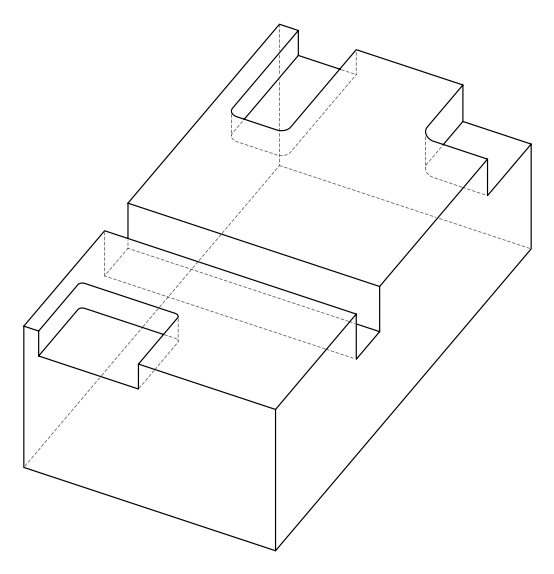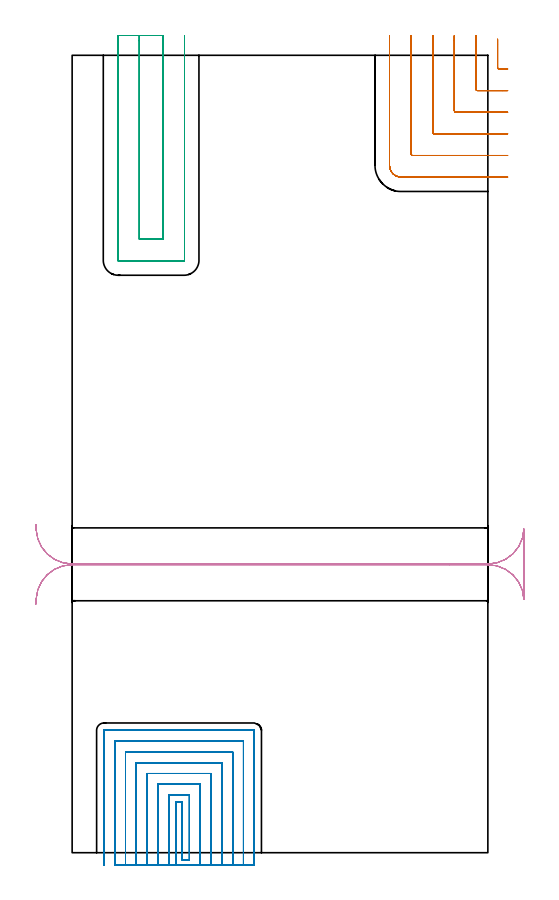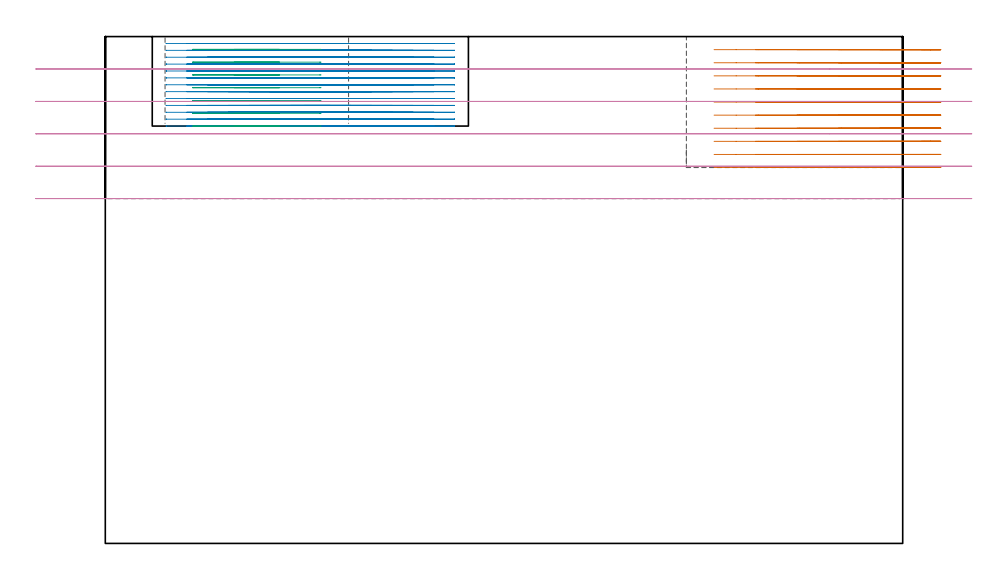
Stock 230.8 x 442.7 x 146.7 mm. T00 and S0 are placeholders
(PLAN: 4 operations, 3 tool changes, 73.6 min)
(1 MILL_CORNER_NOTCH_RECTANGULAR | CORNER_NOTCH_RECTANGULAR | NXT0201_012 | Follow Part, ap 4, ae 75% | 11.43 min | 177691 mm3)
(2 MILL_SLOT | SLOT_PARTIAL_RECTANGULAR | NXT0201_009 | Follow Part, ap 2, ae 75% | 47.21 min | 170474 mm3)
(3 MILL_SLOT_1 | SLOT_PARTIAL_RECTANGULAR_1 | NXT0201_012 | Follow Part, ap 4, ae 75% | 8.26 min | 167184 mm3)
(4 MILL_RECTANGULAR_SLOT | SLOT_RECTANGULAR | UGT0201_019 | Follow Part, ap 10, ae 75% | 6.65 min | 437437 mm3)
(TOOL NXT0201_012 | ENDMILL 16mm [2P460-1600-NA 1630] | D16 FL38 Z6)
(TOOL NXT0201_009 | ENDMILL 8mm [2P460-0800-NA 1630] | D8 FL26 Z6)
(TOOL UGT0201_019 | End mill 40 mm | D40 FL63 Z6)
(OP 1 MILL_CORNER_NOTCH_RECTANGULAR)
G17 G21 G94 G90
T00 M6
G54
G17 G0 G90 X236.2 Y451.603 S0 M3
G43 Z156.7 H1
Z142.91
G94 G1 Y448.603 F250.
Y435.895 F500.
G3 X236.995 Y435.1 R0.8
G1 X238.8
X241.8 F250.
G0 Z156.7
X224.2 Y453.7
Z142.91
G1 Y450.7
Y423.895 F500.
G3 X224.995 Y423.1 R0.8
G1 X238.8
X241.8 F250.
G0 Z156.7
X212.2 Y453.7
Z142.91
G1 Y450.7
Y411.895 F500.
G3 X212.995 Y411.1 R0.8
G1 X238.8
X241.8 F250.
G0 Z156.7
X200.2 Y453.7
Z142.91
G1 Y450.7
Y399.896 F500.
G3 X200.996 Y399.1 R0.8
G1 X238.8
X241.8 F250.
G0 Z156.7
X188.2 Y453.7
Z142.91
G1 Y450.7
Y387.896 F500.
G3 X188.996 Y387.1 R0.8
G1 X238.8
X241.8 F250.
G0 Z156.7
X176.2 Y453.7
Z142.91
G1 Y450.7
Y381.5 F500.
G3 X182.6 Y375.1 R6.4
G1 X238.8
X241.8 F250.
G0 Z156.7
X236.2 Y451.603
Z139.12
G1 Y448.603
Y435.895 F500.
G3 X236.995 Y435.1 R0.8
G1 X238.8
X241.8 F250.
G0 Z156.7
X224.2 Y453.7
Z139.12
G1 Y450.7
Y423.895 F500.
G3 X224.995 Y423.1 R0.8
G1 X238.8
X241.8 F250.
G0 Z156.7
X212.2 Y453.7
Z139.12
G1 Y450.7
Y411.895 F500.
G3 X212.995 Y411.1 R0.8
G1 X238.8
X241.8 F250.
G0 Z156.7
X200.2 Y453.7
Z139.12
G1 Y450.7
Y399.896 F500.
G3 X200.996 Y399.1 R0.8
G1 X238.8
X241.8 F250.
G0 Z156.7
X188.2 Y453.7
Z139.12
G1 Y450.7
Y387.896 F500.
G3 X188.996 Y387.1 R0.8
G1 X238.8
X241.8 F250.
G0 Z156.7
X176.2 Y453.7
Z139.12
G1 Y450.7
Y381.5 F500.
G3 X182.6 Y375.1 R6.4
G1 X238.8
X241.8 F250.
G0 Z156.7
X236.2 Y451.603
Z135.33
G1 Y448.603
Y435.895 F500.
G3 X236.995 Y435.1 R0.8
G1 X238.8
X241.8 F250.
G0 Z156.7
X224.2 Y453.7
Z135.33
G1 Y450.7
Y423.895 F500.
G3 X224.995 Y423.1 R0.8
G1 X238.8
X241.8 F250.
G0 Z156.7
X212.2 Y453.7
Z135.33
G1 Y450.7
Y411.895 F500.
G3 X212.995 Y411.1 R0.8
G1 X238.8
X241.8 F250.
G0 Z156.7
X200.2 Y453.7
Z135.33
G1 Y450.7
Y399.896 F500.
G3 X200.996 Y399.1 R0.8
G1 X238.8
X241.8 F250.
G0 Z156.7
X188.2 Y453.7
Z135.33
G1 Y450.7
Y387.896 F500.
G3 X188.996 Y387.1 R0.8
G1 X238.8
X241.8 F250.
G0 Z156.7
X176.2 Y453.7
Z135.33
G1 Y450.7
Y381.5 F500.
G3 X182.6 Y375.1 R6.4
G1 X238.8
X241.8 F250.
G0 Z156.7
X236.2 Y451.603
Z131.54
G1 Y448.603
Y435.895 F500.
G3 X236.995 Y435.1 R0.8
G1 X238.8
X241.8 F250.
G0 Z156.7
X224.2 Y453.7
Z131.54
G1 Y450.7
Y423.895 F500.
G3 X224.995 Y423.1 R0.8
G1 X238.8
X241.8 F250.
G0 Z156.7
X212.2 Y453.7
Z131.54
G1 Y450.7
Y411.895 F500.
G3 X212.995 Y411.1 R0.8
G1 X238.8
X241.8 F250.
G0 Z156.7
X200.2 Y453.7
Z131.54
G1 Y450.7
Y399.896 F500.
G3 X200.996 Y399.1 R0.8
G1 X238.8
X241.8 F250.
G0 Z156.7
X188.2 Y453.7
Z131.54
G1 Y450.7
Y387.896 F500.
G3 X188.996 Y387.1 R0.8
G1 X238.8
X241.8 F250.
G0 Z156.7
X176.2 Y453.7
Z131.54
G1 Y450.7
Y381.5 F500.
G3 X182.6 Y375.1 R6.4
G1 X238.8
X241.8 F250.
G0 Z156.7
X236.2 Y451.603
Z127.75
G1 Y448.603
Y435.895 F500.
G3 X236.995 Y435.1 R0.8
G1 X238.8
X241.8 F250.
G0 Z156.7
X224.2 Y453.7
Z127.75
G1 Y450.7
Y423.895 F500.
G3 X224.995 Y423.1 R0.8
G1 X238.8
X241.8 F250.
G0 Z156.7
X212.2 Y453.7
Z127.75
G1 Y450.7
Y411.895 F500.
G3 X212.995 Y411.1 R0.8
G1 X238.8
X241.8 F250.
G0 Z156.7
X200.2 Y453.7
Z127.75
G1 Y450.7
Y399.896 F500.
G3 X200.996 Y399.1 R0.8
G1 X238.8
X241.8 F250.
G0 Z156.7
X188.2 Y453.7
Z127.75
G1 Y450.7
Y387.896 F500.
G3 X188.996 Y387.1 R0.8
G1 X238.8
X241.8 F250.
G0 Z156.7
X176.2 Y453.7
Z127.75
G1 Y450.7
Y381.5 F500.
G3 X182.6 Y375.1 R6.4
G1 X238.8
X241.8 F250.
G0 Z156.7
X236.2 Y451.603
Z123.96
G1 Y448.603
Y435.895 F500.
G3 X236.995 Y435.1 R0.8
G1 X238.8
X241.8 F250.
G0 Z156.7
X224.2 Y453.7
Z123.96
G1 Y450.7
Y423.895 F500.
G3 X224.995 Y423.1 R0.8
G1 X238.8
X241.8 F250.
G0 Z156.7
X212.2 Y453.7
Z123.96
G1 Y450.7
Y411.895 F500.
G3 X212.995 Y411.1 R0.8
G1 X238.8
X241.8 F250.
G0 Z156.7
X200.2 Y453.7
Z123.96
G1 Y450.7
Y399.896 F500.
G3 X200.996 Y399.1 R0.8
G1 X238.8
X241.8 F250.
G0 Z156.7
X188.2 Y453.7
Z123.96
G1 Y450.7
Y387.896 F500.
G3 X188.996 Y387.1 R0.8
G1 X238.8
X241.8 F250.
G0 Z156.7
X176.2 Y453.7
Z123.96
G1 Y450.7
Y381.5 F500.
G3 X182.6 Y375.1 R6.4
G1 X238.8
X241.8 F250.
G0 Z156.7
X236.2 Y451.603
Z120.17
G1 Y448.603
Y435.895 F500.
G3 X236.995 Y435.1 R0.8
G1 X238.8
X241.8 F250.
G0 Z156.7
X224.2 Y453.7
Z120.17
G1 Y450.7
Y423.895 F500.
G3 X224.995 Y423.1 R0.8
G1 X238.8
X241.8 F250.
G0 Z156.7
X212.2 Y453.7
Z120.17
G1 Y450.7
Y411.895 F500.
G3 X212.995 Y411.1 R0.8
G1 X238.8
X241.8 F250.
G0 Z156.7
X200.2 Y453.7
Z120.17
G1 Y450.7
Y399.896 F500.
G3 X200.996 Y399.1 R0.8
G1 X238.8
X241.8 F250.
G0 Z156.7
X188.2 Y453.7
Z120.17
G1 Y450.7
Y387.896 F500.
G3 X188.996 Y387.1 R0.8
G1 X238.8
X241.8 F250.
G0 Z156.7
X176.2 Y453.7
Z120.17
G1 Y450.7
Y381.5 F500.
G3 X182.6 Y375.1 R6.4
G1 X238.8
X241.8 F250.
G0 Z156.7
X236.2 Y451.603
Z116.38
G1 Y448.603
Y435.895 F500.
G3 X236.995 Y435.1 R0.8
G1 X238.8
X241.8 F250.
G0 Z156.7
X224.2 Y453.7
Z116.38
G1 Y450.7
Y423.895 F500.
G3 X224.995 Y423.1 R0.8
G1 X238.8
X241.8 F250.
G0 Z156.7
X212.2 Y453.7
Z116.38
G1 Y450.7
Y411.895 F500.
G3 X212.995 Y411.1 R0.8
G1 X238.8
X241.8 F250.
G0 Z156.7
X200.2 Y453.7
Z116.38
G1 Y450.7
Y399.896 F500.
G3 X200.996 Y399.1 R0.8
G1 X238.8
X241.8 F250.
G0 Z156.7
X188.2 Y453.7
Z116.38
G1 Y450.7
Y387.896 F500.
G3 X188.996 Y387.1 R0.8
G1 X238.8
X241.8 F250.
G0 Z156.7
X176.2 Y453.7
Z116.38
G1 Y450.7
Y381.5 F500.
G3 X182.6 Y375.1 R6.4
G1 X238.8
X241.8 F250.
G0 Z156.7
X236.2 Y451.603
Z112.59
G1 Y448.603
Y435.895 F500.
G3 X236.995 Y435.1 R0.8
G1 X238.8
X241.8 F250.
G0 Z156.7
X224.2 Y453.7
Z112.59
G1 Y450.7
Y423.895 F500.
G3 X224.995 Y423.1 R0.8
G1 X238.8
X241.8 F250.
G0 Z156.7
X212.2 Y453.7
Z112.59
G1 Y450.7
Y411.895 F500.
G3 X212.995 Y411.1 R0.8
G1 X238.8
X241.8 F250.
G0 Z156.7
X200.2 Y453.7
Z112.59
G1 Y450.7
Y399.896 F500.
G3 X200.996 Y399.1 R0.8
G1 X238.8
X241.8 F250.
G0 Z156.7
X188.2 Y453.7
Z112.59
G1 Y450.7
Y387.896 F500.
G3 X188.996 Y387.1 R0.8
G1 X238.8
X241.8 F250.
G0 Z156.7
X176.2 Y453.7
Z112.59
G1 Y450.7
Y381.5 F500.
G3 X182.6 Y375.1 R6.4
G1 X238.8
X241.8 F250.
G0 Z156.7
X236.2 Y451.603
Z108.8
G1 Y448.603
Y435.895 F500.
G3 X236.995 Y435.1 R0.8
G1 X238.8
X241.8 F250.
G0 Z156.7
X224.2 Y453.7
Z108.8
G1 Y450.7
Y423.895 F500.
G3 X224.995 Y423.1 R0.8
G1 X238.8
X241.8 F250.
G0 Z156.7
X212.2 Y453.7
Z108.8
G1 Y450.7
Y411.895 F500.
G3 X212.995 Y411.1 R0.8
G1 X238.8
X241.8 F250.
G0 Z156.7
X200.2 Y453.7
Z108.8
G1 Y450.7
Y399.896 F500.
G3 X200.996 Y399.1 R0.8
G1 X238.8
X241.8 F250.
G0 Z156.7
X188.2 Y453.7
Z108.8
G1 Y450.7
Y387.896 F500.
G3 X188.996 Y387.1 R0.8
G1 X238.8
X241.8 F250.
G0 Z156.7
X176.2 Y453.7
Z108.8
G1 Y450.7
Y381.5 F500.
G3 X182.6 Y375.1 R6.4
G1 X238.8
X241.8 F250.
G0 Z156.7
M5
M2
(OP 2 MILL_SLOT)
G17 G21 G94 G90
T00 M6
G54
G17 G0 G90 X57.6 Y-7. S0 M3
G43 Z156.7 H1
Z144.708
G94 G1 Y-4. F250.
Y28. F500.
X61.1
Y-4.
X65.1
Y32.
X53.6
Y-4.
Y-7. F250.
X71.1
Y-4.
Y38. F500.
X47.6
Y-4.
Y-7. F250.
X77.1
Y-4.
Y44. F500.
X41.6
Y-4.
Y-7. F250.
X83.1
Y-4.
Y50. F500.
X35.6
Y-4.
Y-7. F250.
X89.1
Y-4.
Y56. F500.
X29.6
Y-4.
Y-7. F250.
X95.1
Y-4.
Y62. F500.
X23.6
Y-4.
Y-7. F250.
X101.1
Y-4.
Y67.9 F500.
X101.095 Y67.955
X101.055 Y67.995
X101. Y68.
X17.7
X17.645 Y67.995
X17.605 Y67.955
X17.6 Y67.9
Y-4.
Y-7. F250.
G0 X57.6 Z142.715
G1 Y-4.
Y28. F500.
X61.1
Y-4.
X65.1
Y32.
X53.6
Y-4.
Y-7. F250.
X71.1
Y-4.
Y38. F500.
X47.6
Y-4.
Y-7. F250.
X77.1
Y-4.
Y44. F500.
X41.6
Y-4.
Y-7. F250.
X83.1
Y-4.
Y50. F500.
X35.6
Y-4.
Y-7. F250.
X89.1
Y-4.
Y56. F500.
X29.6
Y-4.
Y-7. F250.
X95.1
Y-4.
Y62. F500.
X23.6
Y-4.
Y-7. F250.
X101.1
Y-4.
Y67.9 F500.
X101.095 Y67.955
X101.055 Y67.995
X101. Y68.
X17.7
X17.645 Y67.995
X17.605 Y67.955
X17.6 Y67.9
Y-4.
Y-7. F250.
G0 X57.6 Z140.723
G1 Y-4.
Y28. F500.
X61.1
Y-4.
X65.1
Y32.
X53.6
Y-4.
Y-7. F250.
X71.1
Y-4.
Y38. F500.
X47.6
Y-4.
Y-7. F250.
X77.1
Y-4.
Y44. F500.
X41.6
Y-4.
Y-7. F250.
X83.1
Y-4.
Y50. F500.
X35.6
Y-4.
Y-7. F250.
X89.1
Y-4.
Y56. F500.
X29.6
Y-4.
Y-7. F250.
X95.1
Y-4.
Y62. F500.
X23.6
Y-4.
Y-7. F250.
X101.1
Y-4.
Y67.9 F500.
X101.095 Y67.955
X101.055 Y67.995
X101. Y68.
X17.7
X17.645 Y67.995
X17.605 Y67.955
X17.6 Y67.9
Y-4.
Y-7. F250.
G0 X57.6 Z138.731
G1 Y-4.
Y28. F500.
X61.1
Y-4.
X65.1
Y32.
X53.6
Y-4.
Y-7. F250.
X71.1
Y-4.
Y38. F500.
X47.6
Y-4.
Y-7. F250.
X77.1
Y-4.
Y44. F500.
X41.6
Y-4.
Y-7. F250.
X83.1
Y-4.
Y50. F500.
X35.6
Y-4.
Y-7. F250.
X89.1
Y-4.
Y56. F500.
X29.6
Y-4.
Y-7. F250.
X95.1
Y-4.
Y62. F500.
X23.6
Y-4.
Y-7. F250.
X101.1
Y-4.
Y67.9 F500.
X101.095 Y67.955
X101.055 Y67.995
X101. Y68.
X17.7
X17.645 Y67.995
X17.605 Y67.955
X17.6 Y67.9
Y-4.
Y-7. F250.
G0 X57.6 Z136.738
G1 Y-4.
Y28. F500.
X61.1
Y-4.
X65.1
Y32.
X53.6
Y-4.
Y-7. F250.
X71.1
Y-4.
Y38. F500.
X47.6
Y-4.
Y-7. F250.
X77.1
Y-4.
Y44. F500.
X41.6
Y-4.
Y-7. F250.
X83.1
Y-4.
Y50. F500.
X35.6
Y-4.
Y-7. F250.
X89.1
Y-4.
Y56. F500.
X29.6
Y-4.
Y-7. F250.
X95.1
Y-4.
Y62. F500.
X23.6
Y-4.
Y-7. F250.
X101.1
Y-4.
Y67.9 F500.
X101.095 Y67.955
X101.055 Y67.995
X101. Y68.
X17.7
X17.645 Y67.995
X17.605 Y67.955
X17.6 Y67.9
Y-4.
Y-7. F250.
G0 X57.6 Z134.746
G1 Y-4.
Y28. F500.
X61.1
Y-4.
X65.1
Y32.
X53.6
Y-4.
Y-7. F250.
X71.1
Y-4.
Y38. F500.
X47.6
Y-4.
Y-7. F250.
X77.1
Y-4.
Y44. F500.
X41.6
Y-4.
Y-7. F250.
X83.1
Y-4.
Y50. F500.
X35.6
Y-4.
Y-7. F250.
X89.1
Y-4.
Y56. F500.
X29.6
Y-4.
Y-7. F250.
X95.1
Y-4.
Y62. F500.
X23.6
Y-4.
Y-7. F250.
X101.1
Y-4.
Y67.9 F500.
X101.095 Y67.955
X101.055 Y67.995
X101. Y68.
X17.7
X17.645 Y67.995
X17.605 Y67.955
X17.6 Y67.9
Y-4.
Y-7. F250.
G0 X57.6 Z132.754
G1 Y-4.
Y28. F500.
X61.1
Y-4.
X65.1
Y32.
X53.6
Y-4.
Y-7. F250.
X71.1
Y-4.
Y38. F500.
X47.6
Y-4.
Y-7. F250.
X77.1
Y-4.
Y44. F500.
X41.6
Y-4.
Y-7. F250.
X83.1
Y-4.
Y50. F500.
X35.6
Y-4.
Y-7. F250.
X89.1
Y-4.
Y56. F500.
X29.6
Y-4.
Y-7. F250.
X95.1
Y-4.
Y62. F500.
X23.6
Y-4.
Y-7. F250.
X101.1
Y-4.
Y67.9 F500.
X101.095 Y67.955
X101.055 Y67.995
X101. Y68.
X17.7
X17.645 Y67.995
X17.605 Y67.955
X17.6 Y67.9
Y-4.
Y-7. F250.
G0 X57.6 Z130.761
G1 Y-4.
Y28. F500.
X61.1
Y-4.
X65.1
Y32.
X53.6
Y-4.
Y-7. F250.
X71.1
Y-4.
Y38. F500.
X47.6
Y-4.
Y-7. F250.
X77.1
Y-4.
Y44. F500.
X41.6
Y-4.
Y-7. F250.
X83.1
Y-4.
Y50. F500.
X35.6
Y-4.
Y-7. F250.
X89.1
Y-4.
Y56. F500.
X29.6
Y-4.
Y-7. F250.
X95.1
Y-4.
Y62. F500.
X23.6
Y-4.
Y-7. F250.
X101.1
Y-4.
Y67.9 F500.
X101.095 Y67.955
X101.055 Y67.995
X101. Y68.
X17.7
X17.645 Y67.995
X17.605 Y67.955
X17.6 Y67.9
Y-4.
Y-7. F250.
G0 X57.6 Z128.769
G1 Y-4.
Y28. F500.
X61.1
Y-4.
X65.1
Y32.
X53.6
Y-4.
Y-7. F250.
X71.1
Y-4.
Y38. F500.
X47.6
Y-4.
Y-7. F250.
X77.1
Y-4.
Y44. F500.
X41.6
Y-4.
Y-7. F250.
X83.1
Y-4.
Y50. F500.
X35.6
Y-4.
Y-7. F250.
X89.1
Y-4.
Y56. F500.
X29.6
Y-4.
Y-7. F250.
X95.1
Y-4.
Y62. F500.
X23.6
Y-4.
Y-7. F250.
X101.1
Y-4.
Y67.9 F500.
X101.095 Y67.955
X101.055 Y67.995
X101. Y68.
X17.7
X17.645 Y67.995
X17.605 Y67.955
X17.6 Y67.9
Y-4.
Y-7. F250.
G0 X57.6 Z126.777
G1 Y-4.
Y28. F500.
X61.1
Y-4.
X65.1
Y32.
X53.6
Y-4.
Y-7. F250.
X71.1
Y-4.
Y38. F500.
X47.6
Y-4.
Y-7. F250.
X77.1
Y-4.
Y44. F500.
X41.6
Y-4.
Y-7. F250.
X83.1
Y-4.
Y50. F500.
X35.6
Y-4.
Y-7. F250.
X89.1
Y-4.
Y56. F500.
X29.6
Y-4.
Y-7. F250.
X95.1
Y-4.
Y62. F500.
X23.6
Y-4.
Y-7. F250.
X101.1
Y-4.
Y67.9 F500.
X101.095 Y67.955
X101.055 Y67.995
X101. Y68.
X17.7
X17.645 Y67.995
X17.605 Y67.955
X17.6 Y67.9
Y-4.
Y-7. F250.
G0 X57.6 Z124.785
G1 Y-4.
Y28. F500.
X61.1
Y-4.
X65.1
Y32.
X53.6
Y-4.
Y-7. F250.
X71.1
Y-4.
Y38. F500.
X47.6
Y-4.
Y-7. F250.
X77.1
Y-4.
Y44. F500.
X41.6
Y-4.
Y-7. F250.
X83.1
Y-4.
Y50. F500.
X35.6
Y-4.
Y-7. F250.
X89.1
Y-4.
Y56. F500.
X29.6
Y-4.
Y-7. F250.
X95.1
Y-4.
Y62. F500.
X23.6
Y-4.
Y-7. F250.
X101.1
Y-4.
Y67.9 F500.
X101.095 Y67.955
X101.055 Y67.995
X101. Y68.
X17.7
X17.645 Y67.995
X17.605 Y67.955
X17.6 Y67.9
Y-4.
Y-7. F250.
G0 X57.6 Z122.792
G1 Y-4.
Y28. F500.
X61.1
Y-4.
X65.1
Y32.
X53.6
Y-4.
Y-7. F250.
X71.1
Y-4.
Y38. F500.
X47.6
Y-4.
Y-7. F250.
X77.1
Y-4.
Y44. F500.
X41.6
Y-4.
Y-7. F250.
X83.1
Y-4.
Y50. F500.
X35.6
Y-4.
Y-7. F250.
X89.1
Y-4.
Y56. F500.
X29.6
Y-4.
Y-7. F250.
X95.1
Y-4.
Y62. F500.
X23.6
Y-4.
Y-7. F250.
X101.1
Y-4.
Y67.9 F500.
X101.095 Y67.955
X101.055 Y67.995
X101. Y68.
X17.7
X17.645 Y67.995
X17.605 Y67.955
X17.6 Y67.9
Y-4.
Y-7. F250.
G0 X57.6 Z120.8
G1 Y-4.
Y28. F500.
X61.1
Y-4.
X65.1
Y32.
X53.6
Y-4.
Y-7. F250.
X71.1
Y-4.
Y38. F500.
X47.6
Y-4.
Y-7. F250.
X77.1
Y-4.
Y44. F500.
X41.6
Y-4.
Y-7. F250.
X83.1
Y-4.
Y50. F500.
X35.6
Y-4.
Y-7. F250.
X89.1
Y-4.
Y56. F500.
X29.6
Y-4.
Y-7. F250.
X95.1
Y-4.
Y62. F500.
X23.6
Y-4.
Y-7. F250.
X101.1
Y-4.
Y67.9 F500.
X101.095 Y67.955
X101.055 Y67.995
X101. Y68.
X17.7
X17.645 Y67.995
X17.605 Y67.955
X17.6 Y67.9
Y-4.
Y-7. F250.
G0 Z156.7
M5
M2
(OP 3 MILL_SLOT_1)
G17 G21 G94 G90
T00 M6
G54
G17 G0 G90 X37.3 Y453.7 S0 M3
G43 Z156.7 H1
Z143.
G94 G1 Y450.7 F250.
Y340.6 F500.
X50.4
Y450.7
Y453.7 F250.
X25.3
Y450.7
Y328.9 F500.
G3 X25.6 Y328.6 R0.3
G1 X62.1
G3 X62.4 Y328.9 R0.3
G1 Y450.7
Y453.7 F250.
G0 X37.3 Z139.3
G1 Y450.7
Y340.6 F500.
X50.4
Y450.7
Y453.7 F250.
X25.3
Y450.7
Y328.9 F500.
G3 X25.6 Y328.6 R0.3
G1 X62.1
G3 X62.4 Y328.9 R0.3
G1 Y450.7
Y453.7 F250.
G0 X37.3 Z135.6
G1 Y450.7
Y340.6 F500.
X50.4
Y450.7
Y453.7 F250.
X25.3
Y450.7
Y328.9 F500.
G3 X25.6 Y328.6 R0.3
G1 X62.1
G3 X62.4 Y328.9 R0.3
G1 Y450.7
Y453.7 F250.
G0 X37.3 Z131.9
G1 Y450.7
Y340.6 F500.
X50.4
Y450.7
Y453.7 F250.
X25.3
Y450.7
Y328.9 F500.
G3 X25.6 Y328.6 R0.3
G1 X62.1
G3 X62.4 Y328.9 R0.3
G1 Y450.7
Y453.7 F250.
G0 X37.3 Z128.2
G1 Y450.7
Y340.6 F500.
X50.4
Y450.7
Y453.7 F250.
X25.3
Y450.7
Y328.9 F500.
G3 X25.6 Y328.6 R0.3
G1 X62.1
G3 X62.4 Y328.9 R0.3
G1 Y450.7
Y453.7 F250.
G0 X37.3 Z124.5
G1 Y450.7
Y340.6 F500.
X50.4
Y450.7
Y453.7 F250.
X25.3
Y450.7
Y328.9 F500.
G3 X25.6 Y328.6 R0.3
G1 X62.1
G3 X62.4 Y328.9 R0.3
G1 Y450.7
Y453.7 F250.
G0 X37.3 Z120.8
G1 Y450.7
Y340.6 F500.
X50.4
Y450.7
Y453.7 F250.
X25.3
Y450.7
Y328.9 F500.
G3 X25.6 Y328.6 R0.3
G1 X62.1
G3 X62.4 Y328.9 R0.3
G1 Y450.7
Y453.7 F250.
G0 Z156.7
M5
M2
(OP 4 MILL_RECTANGULAR_SLOT)
G17 G21 G94 G90
T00 M6
G54
G17 G0 G90 X-20.134 Y138. S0 M3
G43 Z156.7 H0
Z137.32
G94 G1 X-19.97 Y140.995 F250.
G2 X-0.32 Y159.897 R20. F500.
X0. Y159.9 R20. F450.
G1 X209.68
X230.8 F500.
G2 X250.79 Y140.532 R20.
G1 Y179.668
G2 X230.8 Y160.3 R20.
G1 X0.
G2 X-19.97 Y179.205 R20.
G1 X-20.134 Y182.2 F250.
G0 Y138. Z127.94
G1 X-19.97 Y140.995
G2 X-0.32 Y159.897 R20. F500.
X0. Y159.9 R20. F431.
G1 X209.68
X230.8 F500.
G2 X250.79 Y140.532 R20.
G1 Y179.668
G2 X230.8 Y160.3 R20.
G1 X0.
G2 X-19.97 Y179.205 R20.
G1 X-20.134 Y182.2 F250.
G0 Y138. Z118.56
G1 X-19.97 Y140.995
G2 X-0.32 Y159.897 R20. F500.
X0. Y159.9 R20. F450.
G1 X209.68
X230.8 F500.
G2 X250.79 Y140.532 R20.
G1 Y179.668
G2 X230.8 Y160.3 R20.
G1 X0.
G2 X-19.97 Y179.205 R20.
G1 X-20.134 Y182.2 F250.
G0 Y138. Z109.18
G1 X-19.97 Y140.995
G2 X-0.32 Y159.897 R20. F500.
X0. Y159.9 R20. F431.
G1 X209.68
X230.8 F500.
G2 X250.79 Y140.532 R20.
G1 Y179.668
G2 X230.8 Y160.3 R20.
G1 X0.
G2 X-19.97 Y179.205 R20.
G1 X-20.134 Y182.2 F250.
G0 Y138. Z99.8
G1 X-19.97 Y140.995
G2 X-0.32 Y159.897 R20. F500.
X0. Y159.9 R20. F450.
G1 X209.68
X230.8 F500.
G2 X250.79 Y140.532 R20.
G1 Y179.668
G2 X230.8 Y160.3 R20.
G1 X0.
G2 X-19.97 Y179.205 R20.
G1 X-20.134 Y182.2 F250.
G0 Z156.7
M5
M2
